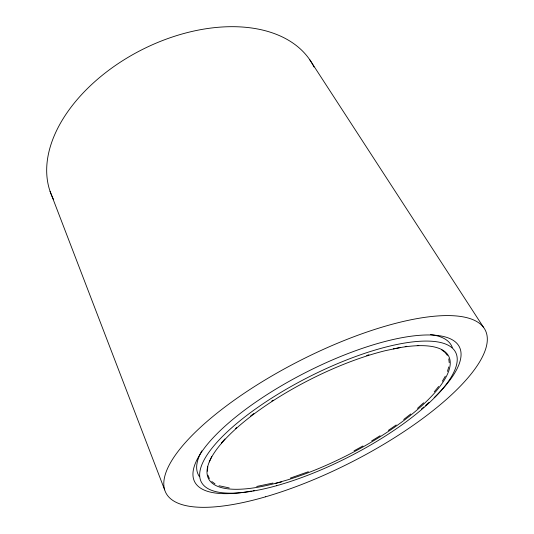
<?xml version="1.0" encoding="UTF-8"?>
<svg xmlns="http://www.w3.org/2000/svg" width="534" height="534" viewBox="0 0 534 534"><rect width="100%" height="100%" fill="white"/><g stroke="black" fill="none" stroke-linecap="round" stroke-linejoin="round"><path stroke-width="0.8" d="M207.359 471.222L207.806 466.796M447.439 371.444L448.76 366.925M209.268 461.903L211.764 456.563M442.332 381.263L445.276 376.236M434.249 391.836L438.641 386.476M221.39 443.026L224.934 438.968M235.474 428.622L236.635 427.567M417.454 408.376L423.609 402.823M403.704 419.49L410.806 413.943M250.573 415.999L253.87 413.503M388.311 430.411L396.188 424.991M271.786 401.007L273.108 400.146M371.644 440.924L380.115 435.731M354.055 450.829L362.94 445.97M308.365 471.729L290.349 478.084M366.678 355.504L368.941 354.776M275.244 483.417L288.153 479.712A134.808 42.199 -27 0 0 436.245 391.021A134.808 42.199 -27 0 0 400.28 347.567L385.481 350.644A134.808 42.199 -27 0 0 220.195 444.875A134.808 42.199 -27 0 0 275.244 483.417L281.585 481.948M272.974 483.056L256.674 486.467M393.338 348.876L400.28 347.567M405.146 346.493L406.761 346.299M417.221 345.471L418.83 345.391M229.24 487.936L219.02 485.746M211.764 481.494L214.995 483.877M441.745 349.89L445.056 352.413L447.392 355.417M309.607 59.528L483.677 327.562M207.9 475.153L209.381 478.584M50.076 191.332L164.659 489.838M448.774 358.868L449.221 362.719M430.558 334.591A142.097 45.59 -27 0 1 452.298 347.487M199.516 476.715A142.097 45.59 -27 0 1 201.812 450.916M53.487 199.322A146.102 92.776 -27 0 1 52.786 197.92M52.445 197.206A146.102 92.776 -27 0 1 143.306 49.035A146.102 92.776 -27 0 1 314.012 67.004M248.977 491.494A148.552 46.939 -27 0 1 218.6 432.18A148.552 46.939 -27 0 1 406.728 336.861A148.552 46.939 -27 0 1 434.162 397.663M429.089 402.389A148.552 46.939 -27 0 1 425.605 405.473M423.809 407.015A148.552 46.939 -27 0 1 421.373 409.071M254.658 490.446A148.552 46.939 -27 0 1 253.023 490.766M251.394 491.066A148.552 46.939 -27 0 1 249.778 491.353M276.418 485.746A142.745 44.689 -27 0 0 456.483 354.409A142.745 44.689 -27 0 0 252.415 411.22A142.745 44.689 -27 0 0 276.418 485.746M265.672 496.774A179.224 56.918 -27 0 0 485.633 330.913A179.224 56.918 -27 0 0 225.348 406.694A179.224 56.918 -27 0 0 265.672 496.774"/></g></svg>
